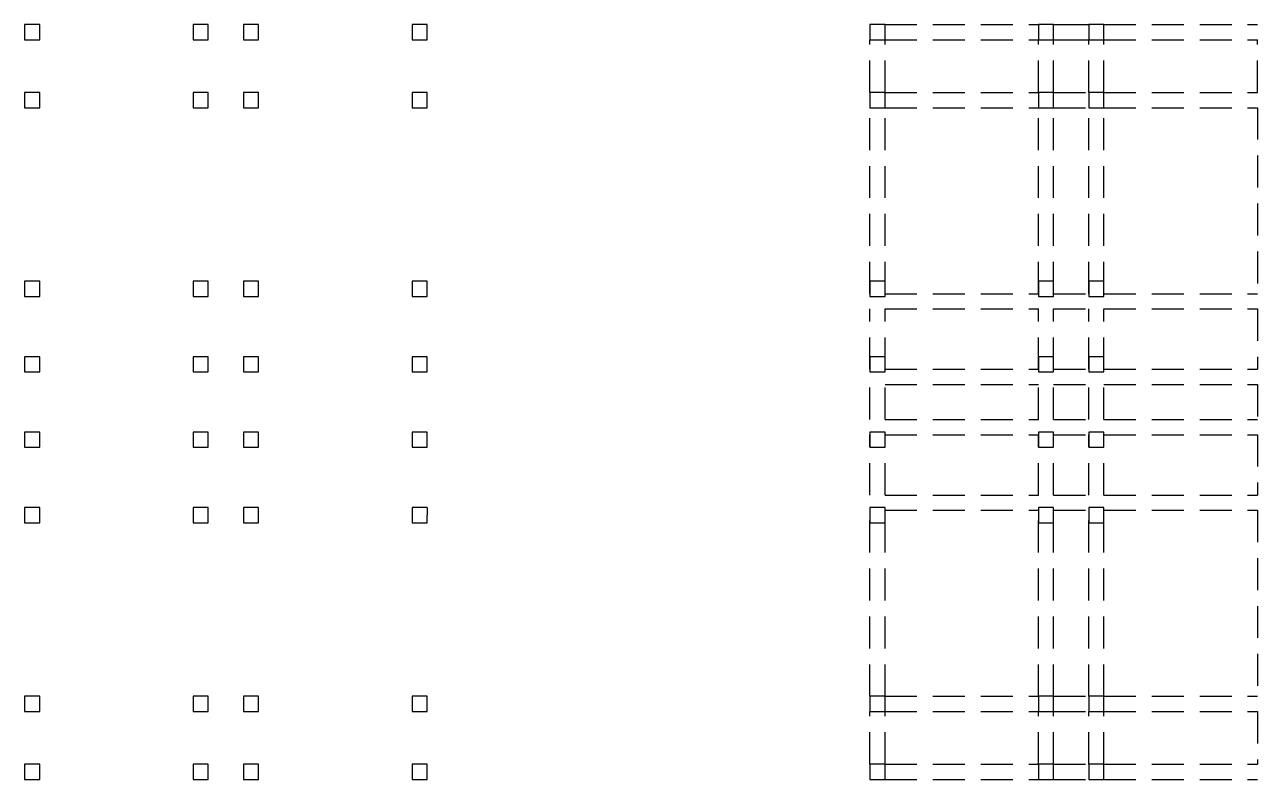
# Model space of a CAD drawing. Header units: millimetres. Extents: x -602 to 362, y 19021 to 19826.
# Drawn here: x -602.3 to -357.3, y 19659.9 to 19809.9 of the extents above; entities that cross this region are included whole.
import ezdxf

# ---------------------------------------------------------------- set-up
doc = ezdxf.new("R2010")
doc.units = ezdxf.units.MM
doc.linetypes.add('HIDDEN', pattern=[9.525, 6.35, -3.175])
doc.layers.add('SectionCutEdges', color=1, linetype='Continuous')

msp = doc.modelspace()

# ---------------------------------------------------------------- linework, layer by layer
at = {"linetype": 'HIDDEN'}
for p, q in [((-431.31023, 19809.85113), (-400.81023, 19809.85113)), ((-387.81023, 19809.85113), (-357.31023, 19809.85113)), ((-434.31023, 19796.35113), (-434.31023, 19806.85113)), ((-431.31023, 19796.35113), (-431.31023, 19806.85113)), ((-431.31023, 19806.85113), (-400.81023, 19806.85113)), ((-400.81023, 19796.35113), (-400.81023, 19806.85113)), ((-397.81023, 19796.35113), (-397.81023, 19806.85113)), ((-390.81023, 19796.35113), (-390.81023, 19806.85113)), ((-387.81023, 19806.85113), (-357.31023, 19806.85113)), ((-387.81023, 19796.35113), (-387.81023, 19806.85113)), ((-357.31023, 19796.35113), (-357.31023, 19806.85113)), ((-431.31023, 19796.35113), (-400.81023, 19796.35113)), ((-397.81023, 19796.35113), (-390.81023, 19796.35113)), ((-387.81023, 19796.35113), (-357.31023, 19796.35113)), ((-434.31023, 19756.35113), (-434.31023, 19793.35113)), ((-431.31023, 19793.35113), (-400.81023, 19793.35113)), ((-431.31023, 19756.35113), (-431.31023, 19793.35113)), ((-400.81023, 19756.35113), (-400.81023, 19793.35113)), ((-397.81023, 19756.35113), (-397.81023, 19793.35113)), ((-397.81023, 19793.35113), (-390.81023, 19793.35113)), ((-390.81023, 19756.35113), (-390.81023, 19793.35113)), ((-387.81023, 19793.35113), (-357.31023, 19793.35113)), ((-387.81023, 19756.35113), (-387.81023, 19793.35113)), ((-357.31023, 19793.35113), (-357.31023, 19756.35113)), ((-431.31023, 19756.35113), (-400.81023, 19756.35113)), ((-397.81023, 19756.35113), (-390.81023, 19756.35113)), ((-387.81023, 19756.35113), (-357.31023, 19756.35113)), ((-434.31023, 19741.35113), (-434.31023, 19753.35113)), ((-431.31023, 19741.35113), (-431.31023, 19753.35113)), ((-431.31023, 19753.35113), (-400.81023, 19753.35113)), ((-400.81023, 19741.35113), (-400.81023, 19753.35113)), ((-397.81023, 19753.35113), (-390.81023, 19753.35113)), ((-397.81023, 19741.35113), (-397.81023, 19753.35113)), ((-390.81023, 19741.35113), (-390.81023, 19753.35113)), ((-387.81023, 19741.35113), (-387.81023, 19753.35113)), ((-387.81023, 19753.35113), (-357.31023, 19753.35113)), ((-357.31023, 19753.35113), (-357.31023, 19741.35113)), ((-431.31023, 19741.35113), (-400.81023, 19741.35113)), ((-397.81023, 19741.35113), (-390.81023, 19741.35113)), ((-387.81023, 19741.35113), (-357.31023, 19741.35113)), ((-434.31023, 19731.35113), (-434.31023, 19738.35113)), ((-431.31023, 19731.35113), (-431.31023, 19738.35113)), ((-431.31023, 19738.35113), (-400.81023, 19738.35113)), ((-400.81023, 19731.35113), (-400.81023, 19738.35113)), ((-397.81023, 19738.35113), (-390.81023, 19738.35113)), ((-397.81023, 19731.35113), (-397.81023, 19738.35113)), ((-390.81023, 19731.35113), (-390.81023, 19738.35113)), ((-387.81023, 19731.35113), (-387.81023, 19738.35113)), ((-387.81023, 19738.35113), (-357.31023, 19738.35113)), ((-357.31023, 19738.35113), (-357.31023, 19731.35113)), ((-431.31023, 19731.35113), (-400.81023, 19731.35113)), ((-397.81023, 19731.35113), (-390.81023, 19731.35113)), ((-387.81023, 19731.35113), (-357.31023, 19731.35113)), ((-434.31023, 19716.35113), (-434.31023, 19728.35113)), ((-431.31023, 19716.35113), (-431.31023, 19728.35113)), ((-431.31023, 19728.35113), (-400.81023, 19728.35113)), ((-400.81023, 19716.35113), (-400.81023, 19728.35113)), ((-397.81023, 19728.35113), (-390.81023, 19728.35113)), ((-397.81023, 19716.35113), (-397.81023, 19728.35113)), ((-390.81023, 19716.35113), (-390.81023, 19728.35113)), ((-387.81023, 19716.35113), (-387.81023, 19728.35113)), ((-387.81023, 19728.35113), (-357.31023, 19728.35113)), ((-357.31023, 19728.35113), (-357.31023, 19716.35113)), ((-431.31023, 19716.35113), (-400.81023, 19716.35113)), ((-397.81023, 19716.35113), (-390.81023, 19716.35113)), ((-387.81023, 19716.35113), (-357.31023, 19716.35113)), ((-434.31023, 19676.35113), (-434.31023, 19713.35113)), ((-431.31023, 19676.35113), (-431.31023, 19713.35113)), ((-431.31023, 19713.35113), (-400.81023, 19713.35113)), ((-400.81023, 19676.35113), (-400.81023, 19713.35113)), ((-397.81023, 19713.35113), (-390.81023, 19713.35113)), ((-397.81023, 19676.35113), (-397.81023, 19713.35113)), ((-390.81023, 19676.35113), (-390.81023, 19713.35113)), ((-387.81023, 19713.35113), (-357.31023, 19713.35113)), ((-387.81023, 19676.35113), (-387.81023, 19713.35113)), ((-357.31023, 19713.35113), (-357.31023, 19676.35113)), ((-431.31023, 19676.35113), (-400.81023, 19676.35113)), ((-397.81023, 19676.35113), (-390.81023, 19676.35113)), ((-387.81023, 19676.35113), (-357.31023, 19676.35113)), ((-434.31023, 19662.85113), (-434.31023, 19673.35113)), ((-431.31023, 19662.85113), (-431.31023, 19673.35113)), ((-431.31023, 19673.35113), (-400.81023, 19673.35113)), ((-400.81023, 19662.85113), (-400.81023, 19673.35113)), ((-397.81023, 19662.85113), (-397.81023, 19673.35113)), ((-397.81023, 19673.35113), (-390.81023, 19673.35113)), ((-390.81023, 19662.85113), (-390.81023, 19673.35113)), ((-387.81023, 19662.85113), (-387.81023, 19673.35113)), ((-387.81023, 19673.35113), (-357.31023, 19673.35113)), ((-357.31023, 19673.35113), (-357.31023, 19662.85113)), ((-431.31023, 19662.85113), (-400.81023, 19662.85113)), ((-397.81023, 19662.85113), (-390.81023, 19662.85113)), ((-387.81023, 19662.85113), (-357.31023, 19662.85113)), ((-431.31023, 19659.85113), (-400.81023, 19659.85113)), ((-397.81023, 19659.85113), (-390.81023, 19659.85113)), ((-387.81023, 19659.85113), (-357.31023, 19659.85113))]:
    msp.add_line(p, q, dxfattribs=at)
for p, q in [((-397.81023, 19809.85113), (-390.81023, 19809.85113)), ((-397.81023, 19806.85113), (-390.81023, 19806.85113))]:
    msp.add_line(p, q)
at = {"layer": 'SectionCutEdges'}
for p, q in [((-599.32445, 19809.85113), (-602.32445, 19809.85113)), ((-602.32445, 19809.85113), (-602.32445, 19806.85113)), ((-599.32445, 19806.85113), (-599.32445, 19809.85113)), ((-565.82445, 19809.85113), (-568.82445, 19809.85113)), ((-568.82445, 19809.85113), (-568.82445, 19806.85113)), ((-565.82445, 19806.85113), (-565.82445, 19809.85113)), ((-555.82445, 19809.85113), (-558.82445, 19809.85113)), ((-558.82445, 19809.85113), (-558.82445, 19806.85113)), ((-555.82445, 19806.85113), (-555.82445, 19809.85113)), ((-522.32445, 19809.85113), (-525.32445, 19809.85113)), ((-525.32445, 19809.85113), (-525.32445, 19806.85113)), ((-522.32445, 19806.85113), (-522.32445, 19809.85113)), ((-431.31023, 19809.85113), (-434.31023, 19809.85113)), ((-434.31023, 19809.85113), (-434.31023, 19806.85113)), ((-431.31023, 19806.85113), (-431.31023, 19809.85113)), ((-397.81023, 19809.85113), (-400.81023, 19809.85113)), ((-400.81023, 19809.85113), (-400.81023, 19806.85113)), ((-397.81023, 19806.85113), (-397.81023, 19809.85113)), ((-387.81023, 19809.85113), (-390.81023, 19809.85113)), ((-390.81023, 19809.85113), (-390.81023, 19806.85113)), ((-387.81023, 19806.85113), (-387.81023, 19809.85113)), ((-602.32445, 19806.85113), (-599.32445, 19806.85113)), ((-568.82445, 19806.85113), (-565.82445, 19806.85113)), ((-558.82445, 19806.85113), (-555.82445, 19806.85113)), ((-525.32445, 19806.85113), (-522.32445, 19806.85113)), ((-434.31023, 19806.85113), (-431.31023, 19806.85113)), ((-400.81023, 19806.85113), (-397.81023, 19806.85113)), ((-390.81023, 19806.85113), (-387.81023, 19806.85113)), ((-602.32445, 19796.35113), (-602.32445, 19793.35113)), ((-599.32445, 19796.35113), (-602.32445, 19796.35113)), ((-599.32445, 19793.35113), (-599.32445, 19796.35113)), ((-565.82445, 19796.35113), (-568.82445, 19796.35113)), ((-568.82445, 19796.35113), (-568.82445, 19793.35113)), ((-565.82445, 19793.35113), (-565.82445, 19796.35113)), ((-555.82445, 19796.35113), (-558.82445, 19796.35113)), ((-558.82445, 19796.35113), (-558.82445, 19793.35113)), ((-555.82445, 19793.35113), (-555.82445, 19796.35113)), ((-522.32445, 19796.35113), (-525.32445, 19796.35113)), ((-525.32445, 19796.35113), (-525.32445, 19793.35113)), ((-522.32445, 19793.35113), (-522.32445, 19796.35113)), ((-434.31023, 19796.35113), (-434.31023, 19793.35113)), ((-431.31023, 19796.35113), (-434.31023, 19796.35113)), ((-431.31023, 19793.35113), (-431.31023, 19796.35113)), ((-397.81023, 19796.35113), (-400.81023, 19796.35113)), ((-400.81023, 19796.35113), (-400.81023, 19793.35113)), ((-397.81023, 19793.35113), (-397.81023, 19796.35113)), ((-387.81023, 19796.35113), (-390.81023, 19796.35113)), ((-390.81023, 19796.35113), (-390.81023, 19793.35113)), ((-387.81023, 19793.35113), (-387.81023, 19796.35113)), ((-602.32445, 19793.35113), (-599.32445, 19793.35113)), ((-568.82445, 19793.35113), (-565.82445, 19793.35113)), ((-558.82445, 19793.35113), (-555.82445, 19793.35113)), ((-525.32445, 19793.35113), (-522.32445, 19793.35113)), ((-434.31023, 19793.35113), (-431.31023, 19793.35113)), ((-400.81023, 19793.35113), (-397.81023, 19793.35113)), ((-390.81023, 19793.35113), (-387.81023, 19793.35113)), ((-602.32445, 19758.85113), (-602.32445, 19755.85113)), ((-599.32445, 19758.85113), (-602.32445, 19758.85113)), ((-599.32445, 19755.85113), (-599.32445, 19758.85113)), ((-565.82445, 19758.85113), (-568.82445, 19758.85113)), ((-568.82445, 19758.85113), (-568.82445, 19755.85113)), ((-565.82445, 19755.85113), (-565.82445, 19758.85113)), ((-555.82445, 19758.85113), (-558.82445, 19758.85113)), ((-558.82445, 19758.85113), (-558.82445, 19755.85113)), ((-555.82445, 19755.85113), (-555.82445, 19758.85113)), ((-522.32445, 19758.85113), (-525.32445, 19758.85113)), ((-525.32445, 19758.85113), (-525.32445, 19755.85113)), ((-522.32445, 19757.35113), (-522.32445, 19758.85113)), ((-434.31023, 19758.85113), (-434.31023, 19755.85113)), ((-431.31023, 19758.85113), (-434.31023, 19758.85113)), ((-431.31023, 19755.85113), (-431.31023, 19758.85113)), ((-397.81023, 19758.85113), (-400.81023, 19758.85113)), ((-400.81023, 19758.85113), (-400.81023, 19755.85113)), ((-397.81023, 19755.85113), (-397.81023, 19758.85113)), ((-387.81023, 19758.85113), (-390.81023, 19758.85113)), ((-390.81023, 19758.85113), (-390.81023, 19755.85113)), ((-387.81023, 19755.85113), (-387.81023, 19758.85113)), ((-602.32445, 19755.85113), (-599.32445, 19755.85113)), ((-568.82445, 19755.85113), (-565.82445, 19755.85113)), ((-558.82445, 19755.85113), (-555.82445, 19755.85113)), ((-525.32445, 19755.85113), (-522.32445, 19755.85113)), ((-522.32445, 19755.85113), (-522.32445, 19757.35113)), ((-434.31023, 19755.85113), (-431.31023, 19755.85113)), ((-400.81023, 19755.85113), (-397.81023, 19755.85113)), ((-390.81023, 19755.85113), (-387.81023, 19755.85113)), ((-602.32445, 19743.85113), (-602.32445, 19740.85113)), ((-599.32445, 19743.85113), (-602.32445, 19743.85113)), ((-599.32445, 19740.85113), (-599.32445, 19743.85113)), ((-565.82445, 19743.85113), (-568.82445, 19743.85113)), ((-568.82445, 19743.85113), (-568.82445, 19740.85113)), ((-565.82445, 19740.85113), (-565.82445, 19743.85113)), ((-555.82445, 19743.85113), (-558.82445, 19743.85113)), ((-558.82445, 19743.85113), (-558.82445, 19740.85113)), ((-555.82445, 19740.85113), (-555.82445, 19743.85113)), ((-522.32445, 19743.85113), (-525.32445, 19743.85113)), ((-525.32445, 19743.85113), (-525.32445, 19740.85113)), ((-522.32445, 19740.85113), (-522.32445, 19743.85113)), ((-434.31023, 19743.85113), (-434.31023, 19740.85113)), ((-431.31023, 19743.85113), (-434.31023, 19743.85113)), ((-431.31023, 19740.85113), (-431.31023, 19743.85113)), ((-397.81023, 19743.85113), (-400.81023, 19743.85113)), ((-400.81023, 19743.85113), (-400.81023, 19740.85113)), ((-397.81023, 19740.85113), (-397.81023, 19743.85113)), ((-387.81023, 19743.85113), (-390.81023, 19743.85113)), ((-390.81023, 19743.85113), (-390.81023, 19740.85113)), ((-387.81023, 19740.85113), (-387.81023, 19743.85113)), ((-602.32445, 19740.85113), (-599.32445, 19740.85113)), ((-568.82445, 19740.85113), (-565.82445, 19740.85113)), ((-558.82445, 19740.85113), (-555.82445, 19740.85113)), ((-525.32445, 19740.85113), (-522.32445, 19740.85113)), ((-434.31023, 19740.85113), (-431.31023, 19740.85113)), ((-400.81023, 19740.85113), (-397.81023, 19740.85113)), ((-390.81023, 19740.85113), (-387.81023, 19740.85113)), ((-602.32445, 19728.85113), (-602.32445, 19725.85113)), ((-599.32445, 19728.85113), (-602.32445, 19728.85113)), ((-599.32445, 19725.85113), (-599.32445, 19728.85113)), ((-565.82445, 19728.85113), (-568.82445, 19728.85113)), ((-568.82445, 19728.85113), (-568.82445, 19725.85113)), ((-565.82445, 19725.85113), (-565.82445, 19728.85113)), ((-555.82445, 19728.85113), (-558.82445, 19728.85113)), ((-558.82445, 19728.85113), (-558.82445, 19725.85113)), ((-555.82445, 19725.85113), (-555.82445, 19728.85113)), ((-522.32445, 19728.85113), (-525.32445, 19728.85113)), ((-525.32445, 19728.85113), (-525.32445, 19725.85113)), ((-522.32445, 19725.85113), (-522.32445, 19728.85113)), ((-434.31023, 19728.85113), (-434.31023, 19725.85113)), ((-431.31023, 19728.85113), (-434.31023, 19728.85113)), ((-431.31023, 19725.85113), (-431.31023, 19728.85113)), ((-397.81023, 19728.85113), (-400.81023, 19728.85113)), ((-400.81023, 19728.85113), (-400.81023, 19725.85113)), ((-397.81023, 19725.85113), (-397.81023, 19728.85113)), ((-387.81023, 19728.85113), (-390.81023, 19728.85113)), ((-390.81023, 19728.85113), (-390.81023, 19725.85113)), ((-387.81023, 19725.85113), (-387.81023, 19728.85113)), ((-602.32445, 19725.85113), (-599.32445, 19725.85113)), ((-568.82445, 19725.85113), (-565.82445, 19725.85113)), ((-558.82445, 19725.85113), (-555.82445, 19725.85113)), ((-525.32445, 19725.85113), (-522.32445, 19725.85113)), ((-434.31023, 19725.85113), (-431.31023, 19725.85113)), ((-400.81023, 19725.85113), (-397.81023, 19725.85113)), ((-390.81023, 19725.85113), (-387.81023, 19725.85113)), ((-602.32445, 19713.85113), (-602.32445, 19710.85113)), ((-599.32445, 19713.85113), (-602.32445, 19713.85113)), ((-599.32445, 19710.85113), (-599.32445, 19713.85113)), ((-565.82445, 19713.85113), (-568.82445, 19713.85113)), ((-568.82445, 19713.85113), (-568.82445, 19710.85113)), ((-565.82445, 19710.85113), (-565.82445, 19713.85113)), ((-555.82445, 19713.85113), (-558.82445, 19713.85113)), ((-558.82445, 19713.85113), (-558.82445, 19710.85113)), ((-555.82445, 19710.85113), (-555.82445, 19713.85113)), ((-522.32445, 19713.85113), (-525.32445, 19713.85113)), ((-525.32445, 19713.85113), (-525.32445, 19710.85113)), ((-522.32445, 19713.85113), (-522.32445, 19712.35113)), ((-434.31023, 19713.85113), (-434.31023, 19710.85113)), ((-431.31023, 19713.85113), (-434.31023, 19713.85113)), ((-431.31023, 19710.85113), (-431.31023, 19713.85113)), ((-397.81023, 19713.85113), (-400.81023, 19713.85113)), ((-400.81023, 19713.85113), (-400.81023, 19710.85113)), ((-397.81023, 19710.85113), (-397.81023, 19713.85113)), ((-387.81023, 19713.85113), (-390.81023, 19713.85113)), ((-390.81023, 19713.85113), (-390.81023, 19710.85113)), ((-387.81023, 19710.85113), (-387.81023, 19713.85113)), ((-522.32445, 19710.85113), (-522.32445, 19712.35113)), ((-602.32445, 19710.85113), (-599.32445, 19710.85113)), ((-568.82445, 19710.85113), (-565.82445, 19710.85113)), ((-558.82445, 19710.85113), (-555.82445, 19710.85113)), ((-525.32445, 19710.85113), (-522.32445, 19710.85113)), ((-434.31023, 19710.85113), (-431.31023, 19710.85113)), ((-400.81023, 19710.85113), (-397.81023, 19710.85113)), ((-390.81023, 19710.85113), (-387.81023, 19710.85113)), ((-602.32445, 19676.35113), (-602.32445, 19673.35113)), ((-599.32445, 19676.35113), (-602.32445, 19676.35113)), ((-599.32445, 19673.35113), (-599.32445, 19676.35113)), ((-565.82445, 19676.35113), (-568.82445, 19676.35113)), ((-568.82445, 19676.35113), (-568.82445, 19673.35113)), ((-565.82445, 19673.35113), (-565.82445, 19676.35113)), ((-555.82445, 19676.35113), (-558.82445, 19676.35113)), ((-558.82445, 19676.35113), (-558.82445, 19673.35113)), ((-555.82445, 19673.35113), (-555.82445, 19676.35113)), ((-522.32445, 19676.35113), (-525.32445, 19676.35113)), ((-525.32445, 19676.35113), (-525.32445, 19673.35113)), ((-522.32445, 19673.35113), (-522.32445, 19676.35113)), ((-434.31023, 19676.35113), (-434.31023, 19673.35113)), ((-431.31023, 19676.35113), (-434.31023, 19676.35113)), ((-431.31023, 19673.35113), (-431.31023, 19676.35113)), ((-397.81023, 19676.35113), (-400.81023, 19676.35113)), ((-400.81023, 19676.35113), (-400.81023, 19673.35113)), ((-397.81023, 19673.35113), (-397.81023, 19676.35113)), ((-387.81023, 19676.35113), (-390.81023, 19676.35113)), ((-390.81023, 19676.35113), (-390.81023, 19673.35113)), ((-387.81023, 19673.35113), (-387.81023, 19676.35113)), ((-602.32445, 19673.35113), (-599.32445, 19673.35113)), ((-568.82445, 19673.35113), (-565.82445, 19673.35113)), ((-558.82445, 19673.35113), (-555.82445, 19673.35113)), ((-525.32445, 19673.35113), (-522.32445, 19673.35113)), ((-434.31023, 19673.35113), (-431.31023, 19673.35113)), ((-400.81023, 19673.35113), (-397.81023, 19673.35113)), ((-390.81023, 19673.35113), (-387.81023, 19673.35113)), ((-602.32445, 19662.85113), (-602.32445, 19659.85113)), ((-599.32445, 19662.85113), (-602.32445, 19662.85113)), ((-599.32445, 19659.85113), (-599.32445, 19662.85113)), ((-565.82445, 19662.85113), (-568.82445, 19662.85113)), ((-568.82445, 19662.85113), (-568.82445, 19659.85113)), ((-565.82445, 19659.85113), (-565.82445, 19662.85113)), ((-555.82445, 19662.85113), (-558.82445, 19662.85113)), ((-558.82445, 19662.85113), (-558.82445, 19659.85113)), ((-555.82445, 19659.85113), (-555.82445, 19662.85113)), ((-522.32445, 19662.85113), (-525.32445, 19662.85113)), ((-525.32445, 19662.85113), (-525.32445, 19659.85113)), ((-522.32445, 19659.85113), (-522.32445, 19662.85113)), ((-434.31023, 19662.85113), (-434.31023, 19659.85113)), ((-431.31023, 19662.85113), (-434.31023, 19662.85113)), ((-431.31023, 19659.85113), (-431.31023, 19662.85113)), ((-397.81023, 19662.85113), (-400.81023, 19662.85113)), ((-400.81023, 19662.85113), (-400.81023, 19659.85113)), ((-397.81023, 19659.85113), (-397.81023, 19662.85113)), ((-387.81023, 19662.85113), (-390.81023, 19662.85113)), ((-390.81023, 19662.85113), (-390.81023, 19659.85113)), ((-387.81023, 19659.85113), (-387.81023, 19662.85113)), ((-602.32445, 19659.85113), (-599.32445, 19659.85113)), ((-568.82445, 19659.85113), (-565.82445, 19659.85113)), ((-558.82445, 19659.85113), (-555.82445, 19659.85113)), ((-525.32445, 19659.85113), (-522.32445, 19659.85113)), ((-434.31023, 19659.85113), (-431.31023, 19659.85113)), ((-400.81023, 19659.85113), (-397.81023, 19659.85113)), ((-390.81023, 19659.85113), (-387.81023, 19659.85113))]:
    msp.add_line(p, q, dxfattribs=at)

doc.saveas('drawing.dxf')
